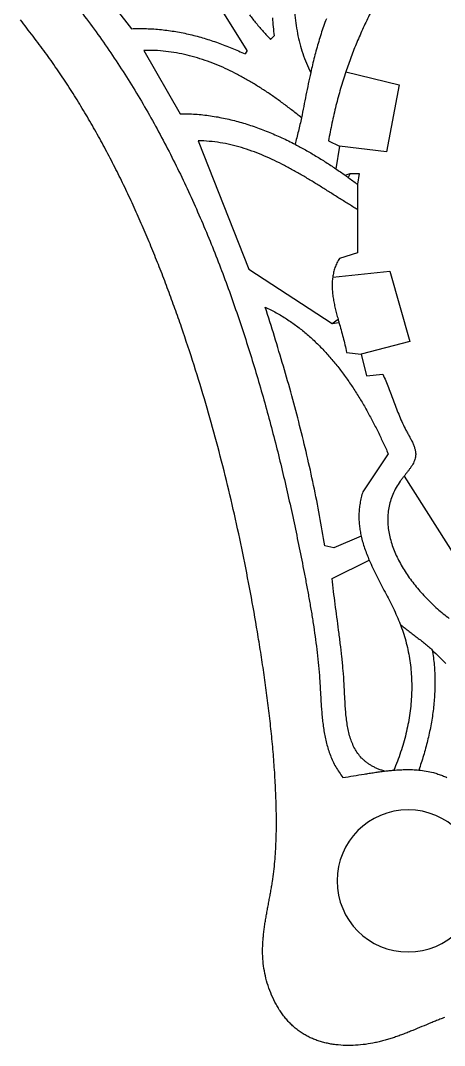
# Model space of a CAD drawing. Header units: millimetres. Extents: x -96818 to 270234, y -28968 to 336819.
# Drawn here: x -68215 to 6403, y -28968 to 151410 of the extents above; entities that cross this region are included whole.
import ezdxf

# ---------------------------------------------------------------- set-up
doc = ezdxf.new("R2010")
doc.units = ezdxf.units.MM
for name, color, linetype in [('03_SHARED_CURVES', 7, 'Continuous'), ('04_DIVIDERS', 7, 'Continuous'), ('05_CIRCLES', 7, 'Continuous')]:
    doc.layers.add(name, color=color, linetype=linetype)

msp = doc.modelspace()

# ---------------------------------------------------------------- linework, layer by layer
at = {"layer": '03_SHARED_CURVES'}
for points in [[(-67116, 150086, -0.0020606), (-68215, 151537)], [(-57266, 152586, -0.0077935), (-54586, 148968)], [(-27937, 152419, 0.0081511), (-26738, 150920)], [(-23874, 151892, 0.0171286), (-23564, 148699)], [(-19950, 152801, 0.0140492), (-19764, 150963)], [(-14385, 151688, 0.0076313), (-14873, 150381)], [(-6670, 152656, 0.0090977), (-7890, 150133)], [(-66007, 148639, -0.0004363), (-67116, 150086)], [(-48710, 149972, -0.0176784), (-46066, 149981)], [(-46066, 149981, -0.0175455), (-43428, 149803)], [(-43428, 149803, -0.0167482), (-40877, 149455)], [(-26738, 150920, 0.0085338), (-25495, 149469)], [(-19764, 150963, 0.0154282), (-19471, 149141)], [(-14873, 150381, 0.007111), (-15324, 149055)], [(-7890, 150133, 0.0092717), (-9016, 147567)], [(-64905, 147186, 0.002817), (-66007, 148639)], [(-54586, 148968, -0.0074537), (-52018, 145269)], [(-40877, 149455, -0.0156219), (-38353, 148942)], [(-38353, 148942, -0.0147772), (-35878, 148280)], [(-35878, 148280, -0.013027), (-33443, 147482)], [(-25495, 149469, 0.00935), (-24200, 148062)], [(-19471, 149141, 0.0159639), (-19069, 147359)], [(-15324, 149055, 0.0060163), (-15740, 147717)], [(-62845, 144357, 0.0068792), (-64905, 147186)], [(-44558, 146130, 0.0170083), (-46482, 146152)], [(-42640, 145979, 0.0165578), (-44558, 146130)], [(-33443, 147482, -0.0121776), (-31028, 146552)], [(-31028, 146552, -0.0101892), (-28657, 145516)], [(-19069, 147359, 0.0173201), (-18549, 145609)], [(-16126, 146363, 0.0044389), (-16486, 145002)], [(-15740, 147717, 0.0055045), (-16126, 146363)], [(-9016, 147567, 0.0091764), (-10036, 144990)], [(-60861, 141475, 0.0065202), (-62845, 144357)], [(-52018, 145269, -0.0072558), (-49567, 141507)], [(-40764, 145708, 0.0159378), (-42640, 145979)], [(-38907, 145321, 0.0149619), (-40764, 145708)], [(-37080, 144827, 0.0143492), (-38907, 145321)], [(-35283, 144233, 0.0130919), (-37080, 144827)], [(-18549, 145609, 0.017917), (-17909, 143904)], [(-16486, 145002, 0.0039349), (-16825, 143628)], [(-10036, 144990, 0.0090152), (-10961, 142377)], [(-33508, 143545, 0.0125034), (-35283, 144233)], [(-31767, 142772, 0.0111715), (-33508, 143545)], [(-30045, 141917, 0.0106142), (-31767, 142772)], [(-17909, 143904, 0.0189773), (-17145, 142250)], [(-16825, 143628, 0.0029067), (-17145, 142250)], [(-58953, 138543, 0.0063372), (-60861, 141475)], [(-49567, 141507, -0.0068945), (-47223, 137678)], [(-28359, 140994, 0.0093388), (-30045, 141917)], [(-26691, 140000, 0.0088126), (-28359, 140994)], [(-17145, 142250, 0.0048502), (-17573, 140267)], [(-10961, 142377, 0.0098813), (-11884, 139419)], [(-25057, 138953, 0.007654), (-26691, 140000)], [(-23445, 137850, 0.0071547), (-25057, 138953)], [(-17573, 140267, 0.0017044), (-17975, 138277)], [(-11884, 139419, 0.0092802), (-12693, 136429)], [(-57117, 135565, 0.005973), (-58953, 138543)], [(-47223, 137678, -0.0067008), (-44987, 133791)], [(-21862, 136705, 0.0061238), (-23445, 137850)], [(-17975, 138277, 0.0001462), (-18369, 136291)], [(-55351, 132543, 0.0057939), (-57117, 135565)], [(-20306, 135522, 0.0056458), (-21862, 136705)], [(-18774, 134307, 0.0047239), (-20306, 135522)], [(-18369, 136291, -0.0030106), (-18774, 134307)], [(-12693, 136429, 0.0090828), (-13407, 133344)], [(-44987, 133791, -0.0063328), (-42853, 129848)], [(-40116, 135012, -0.019161), (-37444, 134924)], [(-37444, 134924, -0.0180652), (-34785, 134639)], [(-34785, 134639, -0.0171444), (-32186, 134172)], [(-32186, 134172, -0.0156293), (-29623, 133537)], [(-29623, 133537, -0.0147586), (-27115, 132750)], [(-18774, 134307, -0.0052488), (-19035, 133126)], [(-53653, 129482, 0.0054341), (-55351, 132543)], [(-27115, 132750, -0.0131777), (-24653, 131825)], [(-24653, 131825, -0.0123673), (-22251, 130778)], [(-19316, 131950, -0.0018093), (-19606, 130785)], [(-19035, 133126, -0.0029708), (-19316, 131950)], [(-13407, 133344, 0.0081687), (-14015, 130237)], [(-34993, 130144, 0.0194495), (-36933, 130237)], [(-33065, 129905, 0.0182911), (-34993, 130144)], [(-31186, 129535, 0.0172013), (-33065, 129905)], [(-22251, 130778, -0.0109215), (-19899, 129621)], [(-19606, 130785, 0.0005154), (-19899, 129621)], [(-52021, 126384, 0.0052591), (-53653, 129482)], [(-42853, 129848, -0.0061438), (-40821, 125856)], [(-29334, 129044, 0.0152406), (-31186, 129535)], [(-27511, 128444, 0.0141623), (-29334, 129044)], [(-25723, 127750, 0.0119271), (-27511, 128444)], [(-19899, 129621, -0.0082713), (-18049, 128621)], [(-18049, 128621, -0.0074497), (-16232, 127563)], [(-50451, 123254, 0.0049103), (-52021, 126384)], [(-23953, 126968, 0.0108892), (-25723, 127750)], [(-22216, 126118, 0.0087007), (-23953, 126968)], [(-16232, 127563, -0.0069806), (-14468, 126466)], [(-14468, 126466, -0.0062669), (-12733, 125323)], [(-40821, 125856, -0.0057803), (-38883, 121816)], [(-20495, 125205, 0.0077047), (-22216, 126118)], [(-18798, 124246, 0.0056692), (-20495, 125205)], [(-12733, 125323, -0.002928), (-11899, 124752)], [(-11899, 124752, -0.002771), (-11071, 124171)], [(-48943, 120094, 0.0047391), (-50451, 123254)], [(-17119, 123250, 0.0047033), (-18798, 124246)], [(-15454, 122228, 0.002787), (-17119, 123250)], [(-11071, 124171, -0.0008444), (-10816, 123988)], [(-10816, 123988, -0.0008297), (-10561, 123805)], [(-10561, 123805, -0.0026404), (-9738, 123206)], [(-9738, 123206, -0.0024883), (-8922, 122598)], [(-38883, 121816, -0.0055959), (-37040, 117738)], [(-13809, 121198, 0.0018344), (-15454, 122228)], [(-12167, 120161, -0.0000715), (-13809, 121198)], [(-47492, 116907, 0.004405), (-48943, 120094)], [(-10548, 119145, -0.00103), (-12167, 120161)], [(-8922, 118141, -0.0030734), (-10548, 119145)], [(-37040, 117738, -0.0052444), (-35286, 113620)], [(-46098, 113698, 0.0042375), (-47492, 116907)], [(-44757, 110467, 0.0039195), (-46098, 113698)], [(-35286, 113620, -0.0050645), (-33620, 109473)], [(-43469, 107225, 0.0037551), (-44757, 110467)], [(-33620, 109473, -0.0047294), (-32035, 105294)], [(-12528, 108753, 0.0263332), (-12868, 107920)], [(-12105, 109547, 0.0250689), (-12528, 108753)], [(-42228, 103963, 0.0034529), (-43469, 107225)], [(-13109, 107098, 0.0233286), (-13269, 106257)], [(-12868, 107920, 0.0249296), (-13109, 107098)], [(-32035, 105294, -0.0045538), (-30532, 101098)], [(-13356, 105358, 0.0192888), (-13365, 104454)], [(-13269, 106257, 0.0230785), (-13356, 105358)], [(-41035, 100700, 0.0032912), (-42228, 103963)], [(-13365, 104454, 0.0175527), (-13307, 103532)], [(-13307, 103532, 0.0133842), (-13192, 102616)], [(-30532, 101098, -0.0042367), (-29103, 96876)], [(-13192, 102616, 0.0117792), (-13026, 101676)], [(-13026, 101676, 0.0080477), (-12823, 100743)], [(-39884, 97421, 0.0030029), (-41035, 100700)], [(-23516, 95783, 0.0033418), (-25155, 100953)], [(-25155, 100953, -0.0188014), (-23227, 99986)], [(-23227, 99986, -0.0178327), (-21374, 98881)], [(-12823, 100743, 0.0065509), (-12585, 99789)], [(-12585, 99789, 0.0033466), (-12329, 98839)], [(-37670, 90737, 0.0059199), (-39884, 97421)], [(-21374, 98881, -0.0170596), (-19617, 97658)], [(-19617, 97658, -0.0156414), (-17943, 96323)], [(-12329, 98839, 0.000742), (-12247, 98545)], [(-12247, 98545, 0.0004656), (-12164, 98251)], [(-12164, 98251, 0.000447), (-11796, 96950)], [(-29103, 96876, -0.0040649), (-27750, 92650)], [(-21953, 90591, 0.003894), (-23516, 95783)], [(-17943, 96323, -0.0149102), (-16350, 94885)], [(-11796, 96950, -0.0045982), (-11438, 95646)], [(-11438, 95646, -0.0071188), (-11109, 94326)], [(-16350, 94885, -0.0133736), (-14840, 93359)], [(-11109, 94326, -0.0122716), (-10832, 92995)], [(-27750, 92650, -0.0037658), (-26463, 88403)], [(-14840, 93359, -0.0126964), (-13403, 91747)], [(-35614, 84003, 0.0057757), (-37670, 90737)], [(-20475, 85382, 0.0041628), (-21953, 90591)], [(-13403, 91747, -0.0112514), (-12045, 90067)], [(-26463, 88403, -0.0036699), (-25232, 84111)], [(-12045, 90067, -0.0106267), (-10755, 88320)], [(-4465, 89175, -0.0121604), (-3935, 88001)], [(-10755, 88320, -0.0093666), (-9535, 86523)], [(-3935, 88001, -0.0067619), (-3450, 86807)], [(-3450, 86807, -0.0044202), (-2978, 85567)], [(-19090, 80148, 0.004708), (-20475, 85382)], [(-9535, 86523, -0.0087868), (-8382, 84684)], [(-2978, 85567, 0.000317), (-2516, 84323)], [(-33722, 77263, 0.0056422), (-35614, 84003)], [(-25232, 84111, -0.0034679), (-24063, 79801)], [(-8382, 84684, -0.0077281), (-7291, 82807)], [(-2516, 84323, 0.0025862), (-2036, 83055)], [(-2036, 83055, 0.0069686), (-1533, 81797)], [(-7291, 82807, -0.0071833), (-6264, 80916)], [(-1533, 81797, 0.0092366), (-981, 80537)], [(-24063, 79801, -0.0033479), (-22956, 75489)], [(-17807, 74889, 0.004977), (-19090, 80148)], [(-6264, 80916, -0.0063014), (-5289, 78997)], [(-981, 80537, 0.0134109), (-373, 79304)], [(-5289, 78997, -0.0057811), (-4379, 77093)], [(-373, 79304, 0.0053123), (-45, 78697)], [(-45, 78697, -0.0023529), (287, 78093)], [(287, 78093, -0.0060746), (596, 77506)], [(-31980, 70484, 0.0053951), (-33722, 77263)], [(-4379, 77093, -0.0050315), (-3510, 75170)], [(596, 77506, -0.0155399), (880, 76906)], [(880, 76906, -0.0094602), (999, 76615)], [(999, 76615, -0.012632), (1106, 76320)], [(1106, 76320, -0.0138083), (1194, 76032)], [(1194, 76032, -0.0175112), (1263, 75739)], [(-22956, 75489, -0.0031131), (-21904, 71163)], [(-16634, 69604, 0.0055023), (-17807, 74889)], [(1187, 74164, -0.0265682), (1026, 73752)], [(1293, 74591, -0.0376607), (1187, 74164)], [(1263, 75739, -0.0188197), (1309, 75453)], [(1326, 74876, -0.0261257), (1293, 74591)], [(1309, 75453, -0.0224721), (1331, 75163)], [(1331, 75163, -0.0238756), (1326, 74876)], [(270, 72495, -0.0063001), (-36, 72084)], [(560, 72918, -0.0121888), (270, 72495)], [(809, 73326, -0.0147084), (560, 72918)], [(1026, 73752, -0.0233471), (809, 73326)], [(-30382, 63664, 0.005252), (-31980, 70484)], [(-21904, 71163, -0.00299), (-20905, 66822)], [(-1041, 70793, 0.0089179), (-1381, 70330)], [(-689, 71247, 0.003137), (-1041, 70793)], [(-361, 71664, 0.0006039), (-689, 71247)], [(-36, 72084, -0.0040461), (-361, 71664)], [(-15579, 64282, 0.0057704), (-16634, 69604)], [(-2096, 69206, 0.0283313), (-2685, 68012)], [(-1381, 70330, 0.025438), (-2096, 69206)], [(-20905, 66822, -0.0027301), (-19956, 62469)], [(-8251, 67474, 0.0183177), (-8463, 66445)], [(-7967, 68485, 0.0172459), (-8251, 67474)], [(-3107, 66846, 0.0278791), (-3398, 65640)], [(-2685, 68012, 0.0273156), (-3107, 66846)], [(-8593, 65461, 0.0176394), (-8653, 64469)], [(-8463, 66445, 0.0176058), (-8593, 65461)], [(-3398, 65640, 0.0267603), (-3551, 64444)], [(-28922, 56812, 0.0049193), (-30382, 63664)], [(-14651, 58936, 0.0062577), (-15579, 64282)], [(-8653, 64469, 0.0168389), (-8645, 63508)], [(-8645, 63508, 0.0159217), (-8574, 62549)], [(-3551, 64444, 0.0251929), (-3580, 63239)], [(-3580, 63239, 0.0241135), (-3489, 62032)], [(-19956, 62469, -0.0026048), (-19050, 58091)], [(-8574, 62549, 0.0150745), (-8445, 61608)], [(-8445, 61608, 0.0135233), (-8263, 60675)], [(-3489, 62032, 0.0214698), (-3289, 60837)], [(-8263, 60675, 0.0147589), (-7987, 59594)], [(-7987, 59594, 0.0122361), (-7653, 58529)], [(-3289, 60837, 0.0205349), (-2982, 59636)], [(-2982, 59636, 0.017807), (-2584, 58462)], [(-19050, 58091, -0.0023277), (-18187, 53704)], [(-7653, 58529, 0.0110887), (-7266, 57467)], [(-2584, 58462, 0.0170349), (-2091, 57284)], [(-27586, 49884, 0.0047687), (-28922, 56812)], [(-7266, 57467, 0.0085632), (-6836, 56421)], [(-6836, 56421, 0.0097725), (-6196, 55011)], [(-2091, 57284, 0.0147321), (-1524, 56139)], [(-1524, 56139, 0.0140984), (-875, 55000)], [(-6196, 55011, 0.0055713), (-5513, 53621)], [(-875, 55000, 0.0123583), (-167, 53896)], [(-18187, 53704, -0.0013711), (-17764, 51469)], [(-13121, 50947, -0.0043003), (-13378, 53207)], [(-5513, 53621, 0.0036564), (-4794, 52225)], [(-167, 53896, 0.0118334), (606, 52810)], [(606, 52810, 0.0106291), (1427, 51760)], [(-17764, 51469, -0.0022515), (-17358, 49231)], [(-12836, 48691, -0.0020981), (-13121, 50947)], [(-4794, 52225, -0.0002029), (-4066, 50833)], [(-4066, 50833, -0.0020894), (-3341, 49434)], [(1427, 51760, 0.0206034), (3212, 49750)], [(-26377, 42933, 0.0043721), (-27586, 49884)], [(-17358, 49231, -0.0026978), (-16972, 46980)], [(-3341, 49434, -0.0059339), (-2639, 48024)], [(3212, 49750, 0.0194404), (5153, 47890)], [(-16972, 46980, -0.0035594), (-16615, 44724)], [(-12532, 46402, -0.0010403), (-12836, 48691)], [(-2639, 48024, -0.0078541), (-1981, 46603)], [(5153, 47890, 0.0190757), (7239, 46177)], [(-12228, 44114, 0.0010509), (-12532, 46402)], [(-1981, 46603, -0.0119334), (-1379, 45158)], [(-1379, 45158, -0.0011973), (-1328, 45025)], [(-1379, 45158, 0.0097773), (-703, 44590)], [(-16615, 44724, -0.0040038), (-16290, 42452)], [(-11932, 41780, 0.0020904), (-12228, 44114)], [(-1328, 45025, -0.0012328), (-1277, 44891)], [(-1277, 44891, -0.0274563), (-320, 41863)], [(-703, 44590, 0.0053415), (-9, 44042)], [(-9, 44042, 0.0033341), (708, 43496)], [(708, 43496, -0.0007014), (1428, 42953)], [(-25806, 39362, 0.0023413), (-26377, 42933)], [(-16290, 42452, -0.0048337), (-16005, 40175)], [(-11666, 39444, 0.0040141), (-11932, 41780)], [(-320, 41863, -0.0264608), (305, 38748)], [(1428, 42953, -0.0026683), (2154, 42398)], [(2154, 42398, -0.0065241), (2870, 41830)], [(2870, 41830, -0.0084997), (3574, 41236)], [(-16005, 40175, -0.0052749), (-15765, 37875)], [(3574, 41236, -0.0122714), (4253, 40613)], [(4253, 40613, -0.0024553), (5445, 39453)], [(4253, 40613, -0.0204092), (4590, 37960)], [(-25272, 35785, 0.0029576), (-25806, 39362)], [(-11436, 37048, 0.0050304), (-11666, 39444)], [(305, 38748, -0.0258772), (604, 35565)], [(4590, 37960, -0.018754), (4719, 35289)], [(5445, 39453, -0.0011793), (6628, 38285)], [(-15765, 37875, -0.0060501), (-15576, 35571)], [(-11263, 34648, 0.006719), (-11436, 37048)], [(-24781, 32189, 0.0032794), (-25272, 35785)], [(-15576, 35571, -0.0026267), (-15502, 34410)], [(-15502, 34410, -0.0006281), (-15435, 33250)], [(-11198, 33428, 0.0027315), (-11263, 34648)], [(604, 35565, -0.0241606), (583, 32367)], [(4719, 35289, -0.0178519), (4652, 32613)], [(-15435, 33250, 0.0003602), (-15368, 32091)], [(-11138, 32208, -0.0006478), (-11198, 33428)], [(4652, 32613, -0.0160478), (4404, 29948)], [(-24341, 28587, 0.0039113), (-24781, 32189)], [(-15368, 32091, 0.0023689), (-15296, 30932)], [(-15296, 30932, 0.0033663), (-15211, 29784)], [(-11072, 30999, -0.0022981), (-11138, 32208)], [(-10986, 29791, -0.0058958), (-11072, 30999)], [(583, 32367, -0.0237852), (248, 29110)], [(-15211, 29784, 0.0054906), (-15105, 28638)], [(-10871, 28624, -0.0076164), (-10986, 29791)], [(248, 29110, -0.0219476), (-383, 25896)], [(4404, 29948, -0.0152447), (3987, 27291)], [(-23960, 24974, 0.0042367), (-24341, 28587)], [(-15105, 28638, 0.0065131), (-14974, 27509)], [(-14974, 27509, 0.0088187), (-14808, 26385)], [(-10710, 27462, -0.0120695), (-10871, 28624)], [(-10499, 26363, -0.0139662), (-10710, 27462)], [(3987, 27291, -0.0136297), (3418, 24662)], [(-14808, 26385, 0.0098797), (-14604, 25285)], [(-14604, 25285, 0.0123257), (-14351, 24195)], [(-10214, 25282, -0.0197148), (-10499, 26363)], [(-9859, 24277, -0.021932), (-10214, 25282)], [(-383, 25896, -0.0217772), (-1322, 22645)], [(-23645, 21355, 0.0048918), (-23960, 24974)], [(-14351, 24195, 0.0134299), (-14045, 23131)], [(-9404, 23314, -0.0283451), (-9859, 24277)], [(3418, 24662, -0.0129202), (2709, 22063)], [(-14045, 23131, 0.0157734), (-13678, 22087)], [(-13678, 22087, 0.0169025), (-13242, 21066)], [(-8850, 22428, -0.0309095), (-9404, 23314)], [(-8184, 21623, -0.0347994), (-8850, 22428)], [(-1322, 22645, -0.0201656), (-2531, 19483)], [(2709, 22063, -0.0116371), (1874, 19501)], [(-23404, 17732, 0.0052223), (-23645, 21355)], [(-13242, 21066, 0.0186407), (-12735, 20080)], [(-12735, 20080, 0.0197379), (-12139, 19111)], [(-7800, 21247, -0.0180852), (-8184, 21623)], [(-7390, 20900, -0.0178772), (-7800, 21247)], [(-6935, 20569, -0.0183857), (-7390, 20900)], [(-6458, 20270, -0.0172872), (-6935, 20569)], [(-5925, 19987, -0.0177255), (-6458, 20270)], [(-5375, 19741, -0.0159415), (-5925, 19987)], [(-12139, 19111, 0.0202454), (-11468, 18193)], [(-11468, 18193, 0.0030871), (-9607, 18489)], [(-9607, 18489, -0.0008654), (-7748, 18793)], [(-7748, 18793, -0.0011973), (-6837, 18938)], [(-6837, 18938, -0.0022785), (-5924, 19077)], [(-5924, 19077, -0.0027936), (-5028, 19204)], [(-4759, 19511, -0.0163103), (-5375, 19741)], [(-5028, 19204, -0.0039796), (-4129, 19319)], [(-4129, 19319, -0.0141701), (-4759, 19511)], [(-4129, 19319, -0.0040647), (-3331, 19409)], [(-3331, 19409, -0.0051409), (-2531, 19483)], [(-2531, 19483, -0.0081171), (-1414, 19558)], [(-1414, 19558, -0.0105702), (-296, 19590)], [(-296, 19590, -0.0115433), (790, 19574)], [(790, 19574, -0.0141937), (1874, 19501)], [(1874, 19501, -0.0190093), (3176, 19327)], [(3176, 19327, -0.0226993), (4458, 19045)], [(4458, 19045, -0.0144779), (5256, 18806)], [(5256, 18806, -0.0126789), (6040, 18524)], [(6040, 18524, -0.0118679), (6818, 18200)], [(-23243, 14105, 0.0059015), (-23404, 17732)], [(-23197, 12320, 0.0032136), (-23243, 14105)], [(-23176, 10535, 0.004128), (-23197, 12320)], [(-23187, 8752, 0.004582), (-23176, 10535)], [(-23234, 6971, 0.0055151), (-23187, 8752)], [(-23321, 5194, 0.0059741), (-23234, 6971)], [(-23454, 3420, 0.0069128), (-23321, 5194)], [(-23638, 1652, 0.0073765), (-23454, 3420)], [(-23877, -109, 0.0082879), (-23638, 1652)], [(-24179, -1909, 0.0026071), (-24022, -1010)], [(-24022, -1010, 0.0040119), (-23877, -109)], [(-24513, -3703, 0.000516), (-24344, -2806)], [(-24344, -2806, 0.00191), (-24179, -1909)], [(-24849, -5495, -0.0015787), (-24683, -4599)], [(-24683, -4599, -0.00018), (-24513, -3703)], [(-25157, -7288, -0.0036971), (-25009, -6390)], [(-25009, -6390, -0.0022768), (-24849, -5495)], [(-25406, -9083, -0.0058441), (-25291, -8184)], [(-25291, -8184, -0.0044005), (-25157, -7288)], [(-25565, -10884, -0.0079896), (-25499, -9982)], [(-25499, -9982, -0.006554), (-25406, -9083)], [(-25604, -12692, -0.0100498), (-25601, -11787)], [(-25601, -11787, -0.0087041), (-25565, -10884)], [(-25568, -13603, -0.0107618), (-25604, -12692)], [(-25491, -14511, -0.011878), (-25568, -13603)], [(-25217, -16275, -0.0232497), (-25491, -14511)], [(-24782, -18006, -0.0225296), (-25217, -16275)], [(-24189, -19698, -0.0228457), (-24782, -18006)], [(-23440, -21327, -0.0243998), (-24189, -19698)], [(-23012, -22101, -0.0125375), (-23440, -21327)], [(-22544, -22852, -0.0133455), (-23012, -22101)], [(-22044, -23566, -0.013615), (-22544, -22852)], [(-21505, -24251, -0.0146863), (-22044, -23566)], [(-20935, -24891, -0.0150327), (-21505, -24251)], [(-20327, -25495, -0.0163105), (-20935, -24891)], [(4011, -24988, 0.0016924), (2417, -25652)], [(4806, -24663, 0.0017227), (4011, -24988)], [(5605, -24345, 0.0029151), (4806, -24663)], [(6403, -24040, 0.0035027), (5605, -24345)], [(-19689, -26048, -0.016741), (-20327, -25495)], [(-19015, -26556, -0.0180905), (-19689, -26048)], [(-18315, -27008, -0.0180043), (-19015, -26556)], [(-17585, -27410, -0.0170851), (-18315, -27008)], [(-787, -26947, -0.0040942), (-1599, -27247)], [(19, -26634, -0.0035112), (-787, -26947)], [(822, -26312, -0.0023488), (19, -26634)], [(2417, -25652, -0.0029582), (822, -26312)], [(-16827, -27763, -0.0165956), (-17585, -27410)], [(-16048, -28067, -0.0154496), (-16827, -27763)], [(-15244, -28325, -0.0150154), (-16048, -28067)], [(-14425, -28537, -0.0138493), (-15244, -28325)], [(-13585, -28706, -0.0134733), (-14425, -28537)], [(-12738, -28831, -0.0124183), (-13585, -28706)], [(-10996, -28960, -0.0238263), (-12738, -28831)], [(-7492, -28765, -0.0198128), (-9250, -28934)], [(-5752, -28462, -0.0183552), (-7492, -28765)], [(-4907, -28268, -0.0086793), (-5752, -28462)], [(-4068, -28045, -0.0075893), (-4907, -28268)], [(-3238, -27800, -0.007001), (-4068, -28045)], [(-2415, -27533, -0.0058478), (-3238, -27800)], [(-1599, -27247, -0.0052617), (-2415, -27533)], [(-9250, -28934, -0.0207214), (-10996, -28960)]]:
    msp.add_lwpolyline(points, format="xyb", dxfattribs=at)
at = {"layer": '04_DIVIDERS'}
for points in [[(-28338, 146152), (-44572, 172254)], [(-56350, 159840), (-48710, 149972)], [(-23564, 148699), (-24200, 148062)], [(-23564, 148699), (-24200, 148062)], [(-46482, 146152), (-40116, 135012)], [(-28338, 146152), (-28657, 145516)], [(-28338, 146152), (-28657, 145516)], [(-10961, 142377), (-1601, 140105)], [(-1601, 140105), (-3829, 128327)], [(-36933, 130237), (-28020, 107637)], [(-14015, 130237), (-12105, 129282)], [(-12105, 129282), (-12733, 125323)], [(-3829, 128327), (-12105, 129282)], [(-11071, 124171), (-10195, 124508)], [(-10195, 124508), (-10561, 123805)], [(-10195, 124508), (-8603, 124508)], [(-8603, 124508), (-8922, 122598)], [(-8922, 122598), (-8922, 118141)], [(-8922, 118141), (-8922, 110502)], [(-8922, 110502), (-12105, 109547)], [(-28020, 107637), (-13378, 98088)], [(-13269, 106257), (-3192, 107319)], [(-3192, 107319), (309, 94905)], [(-13378, 98088), (-12329, 98839)], [(-13378, 98088), (-12164, 98251)], [(309, 94905), (-8285, 92677)], [(-10832, 92995), (-8285, 92677)], [(-8285, 92677), (-7330, 88857)], [(-7330, 88857), (-4465, 89175)], [(-3510, 75170), (-7967, 68485)], [(-689, 71247), (13996, 48114)], [(-8263, 60675), (-13060, 58618)], [(-13060, 58618), (-14651, 58936)], [(-13378, 53207), (-6836, 56421)]]:
    msp.add_lwpolyline(points, dxfattribs=at)
at = {"layer": '05_CIRCLES'}
msp.add_circle((0, 0), 12500, dxfattribs=at)

doc.saveas('drawing.dxf')
